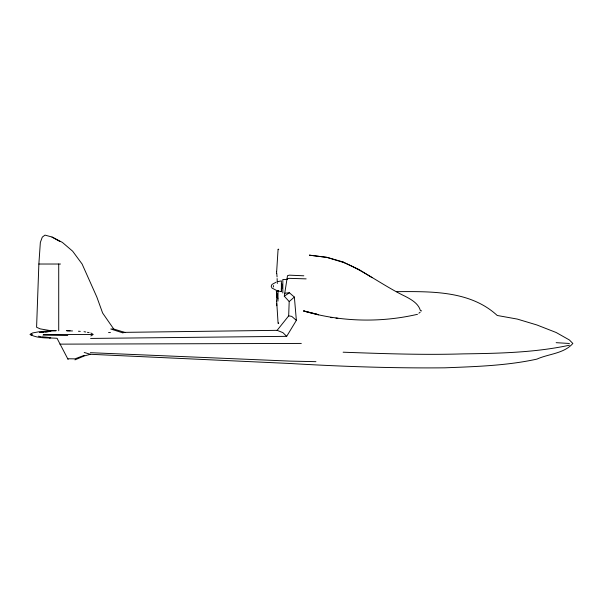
<?xml version="1.0" encoding="UTF-8"?>
<svg xmlns="http://www.w3.org/2000/svg" width="603" height="603" viewBox="0 0 603 603"><rect width="100%" height="100%" fill="white"/><g stroke="black" fill="none" stroke-linecap="round" stroke-linejoin="round"><path stroke-width="0.9" d="M273.415 285.543L273.415 286.99M276.204 282.144L271.983 284.458L271.199 286.259L271.983 288.061L276.943 290.661L281.367 291.656L281.367 291.279M281.367 290.043L281.367 288.287M282.83 292.975L282.83 279.475L287.42 279.475M276.679 271.342L277.991 250.637L278.194 249.205L278.722 249.31L278.134 249.461M276.611 301.191L276.935 293.872L276.347 291.385L277.885 298.884M277.945 301.123L278.058 290.548L278.006 291.46M122.658 332.389L277.131 330.338L288.671 315.889L289.191 301.568L284.292 296.194L287.51 275.654L289.372 275.156L303.806 275.797M125.017 332.494L113.718 329.012L102.623 313.025L96.834 297.023L82.106 264.024L72.662 251.21L62.418 242.436L52.363 237.115L44.999 235.117L42.3 237.115L40.348 242.436L38.863 264.024L36.587 327.278L40.25 328.884L50.682 330.693L56.041 330.753M276.89 297.4L277.071 295.621M90.578 338.434L286.681 336.338L296.367 320.366L294.37 297.075L289.372 292.757L284.767 293.216M289.191 301.568L294.37 297.075M418.866 313.236L420.253 312.09M45.557 332.004L50.773 331.303L49.627 330.828L56.132 330.67M284.292 296.194L289.372 292.757M57.059 338.298C48.157 337.582 38.17 338.856 30.15 334.469L32.554 332.962L39.391 331.68L49.627 330.828M90.849 335.977L92.651 334.846M74.96 359.855L84.209 355.974L90.39 354.285L290.518 363.511C341.931 366.549 393.397 368.32 444.893 367.822C475.646 366.594 506.754 365.704 536.904 359.117C548.647 353.788 563.843 353.727 572.85 343.476L569.413 339.986L556.162 332.502L536.904 324.972L517.306 319.085L497.219 315.475C470.174 290.458 430.904 291.49 396.488 291.648M84.209 355.348L74.976 358.86L67.732 358.762L57.293 338.78M569.413 345.218C534.673 352.672 498.651 353.388 463.179 353.878C423.148 355.099 383.116 353.637 343.122 352.205M277.825 281.654L281.367 280.862L281.367 291.656M287.043 278.835L289.372 278.345L306.136 278.865M31.085 335.238L31.68 335.117M39.338 332.577L49.114 331.552M41.11 332.577L43.778 332.238M301.304 343.424L59.916 344.14M108.532 332.577L110.417 332.555M38.863 264.024L60.488 264.024M421.633 310.944L420.344 310.424C418.414 303.505 411.284 299.465 405.299 296.375C384.299 286.267 365.644 271.878 344.177 262.704L342.655 261.815L326.999 257.383L309.422 255.167L326.999 257.383L344.177 262.704M113.718 329.012L110.794 329.012L123.05 332.946M30.15 334.469L32.434 334.469M43.454 334.469L93.254 334.469L90.849 332.962M569.413 343.476L556.162 342.677M67.001 330.881L72.518 330.941M67.755 335.502L43.001 335.117M315.934 361.664L290.556 361.129L90.405 352.687M66.345 330.648L70.061 330.738M417.487 314.382L417.246 314.359C380.026 322.974 340.19 321.844 303.528 310.944L317.155 314.314L303.776 310.944M78.428 331.22L80.289 331.371M42.006 336.783L50.773 337.642L49.627 338.11L49.114 337.386M330.376 317.495L332.238 317.698M335.961 318.105L337.823 318.309M288.671 315.889L291.724 316.356L296.367 320.366M84.013 331.68L85.724 332.004M87.435 332.321L89.138 332.637M38.441 336.188L41.117 336.708M31.085 333.708L31.68 333.821M316.688 314.382L318.505 314.826M84.209 352.476L90.39 354.285M49.544 330.896L50.773 331.303M277.131 330.338L282.875 332.622L286.681 336.338M342.655 261.815L359.094 269.586L372.217 277.697M51.979 237.115L59.976 241.547M67.732 358.762L68.101 359.463M278.126 323.072L278.722 323.216L278.194 323.321L277.991 321.889L276.679 301.191M277.071 276.913L276.747 273.287M277.32 282.792L277.357 283.448M277.259 282L277.109 278.541M276.626 303.271L276.754 305.721M276.611 271.342L276.641 273.295M281.895 283.923L281.895 288.716M58.717 264.024L58.717 330.783"/></g></svg>
